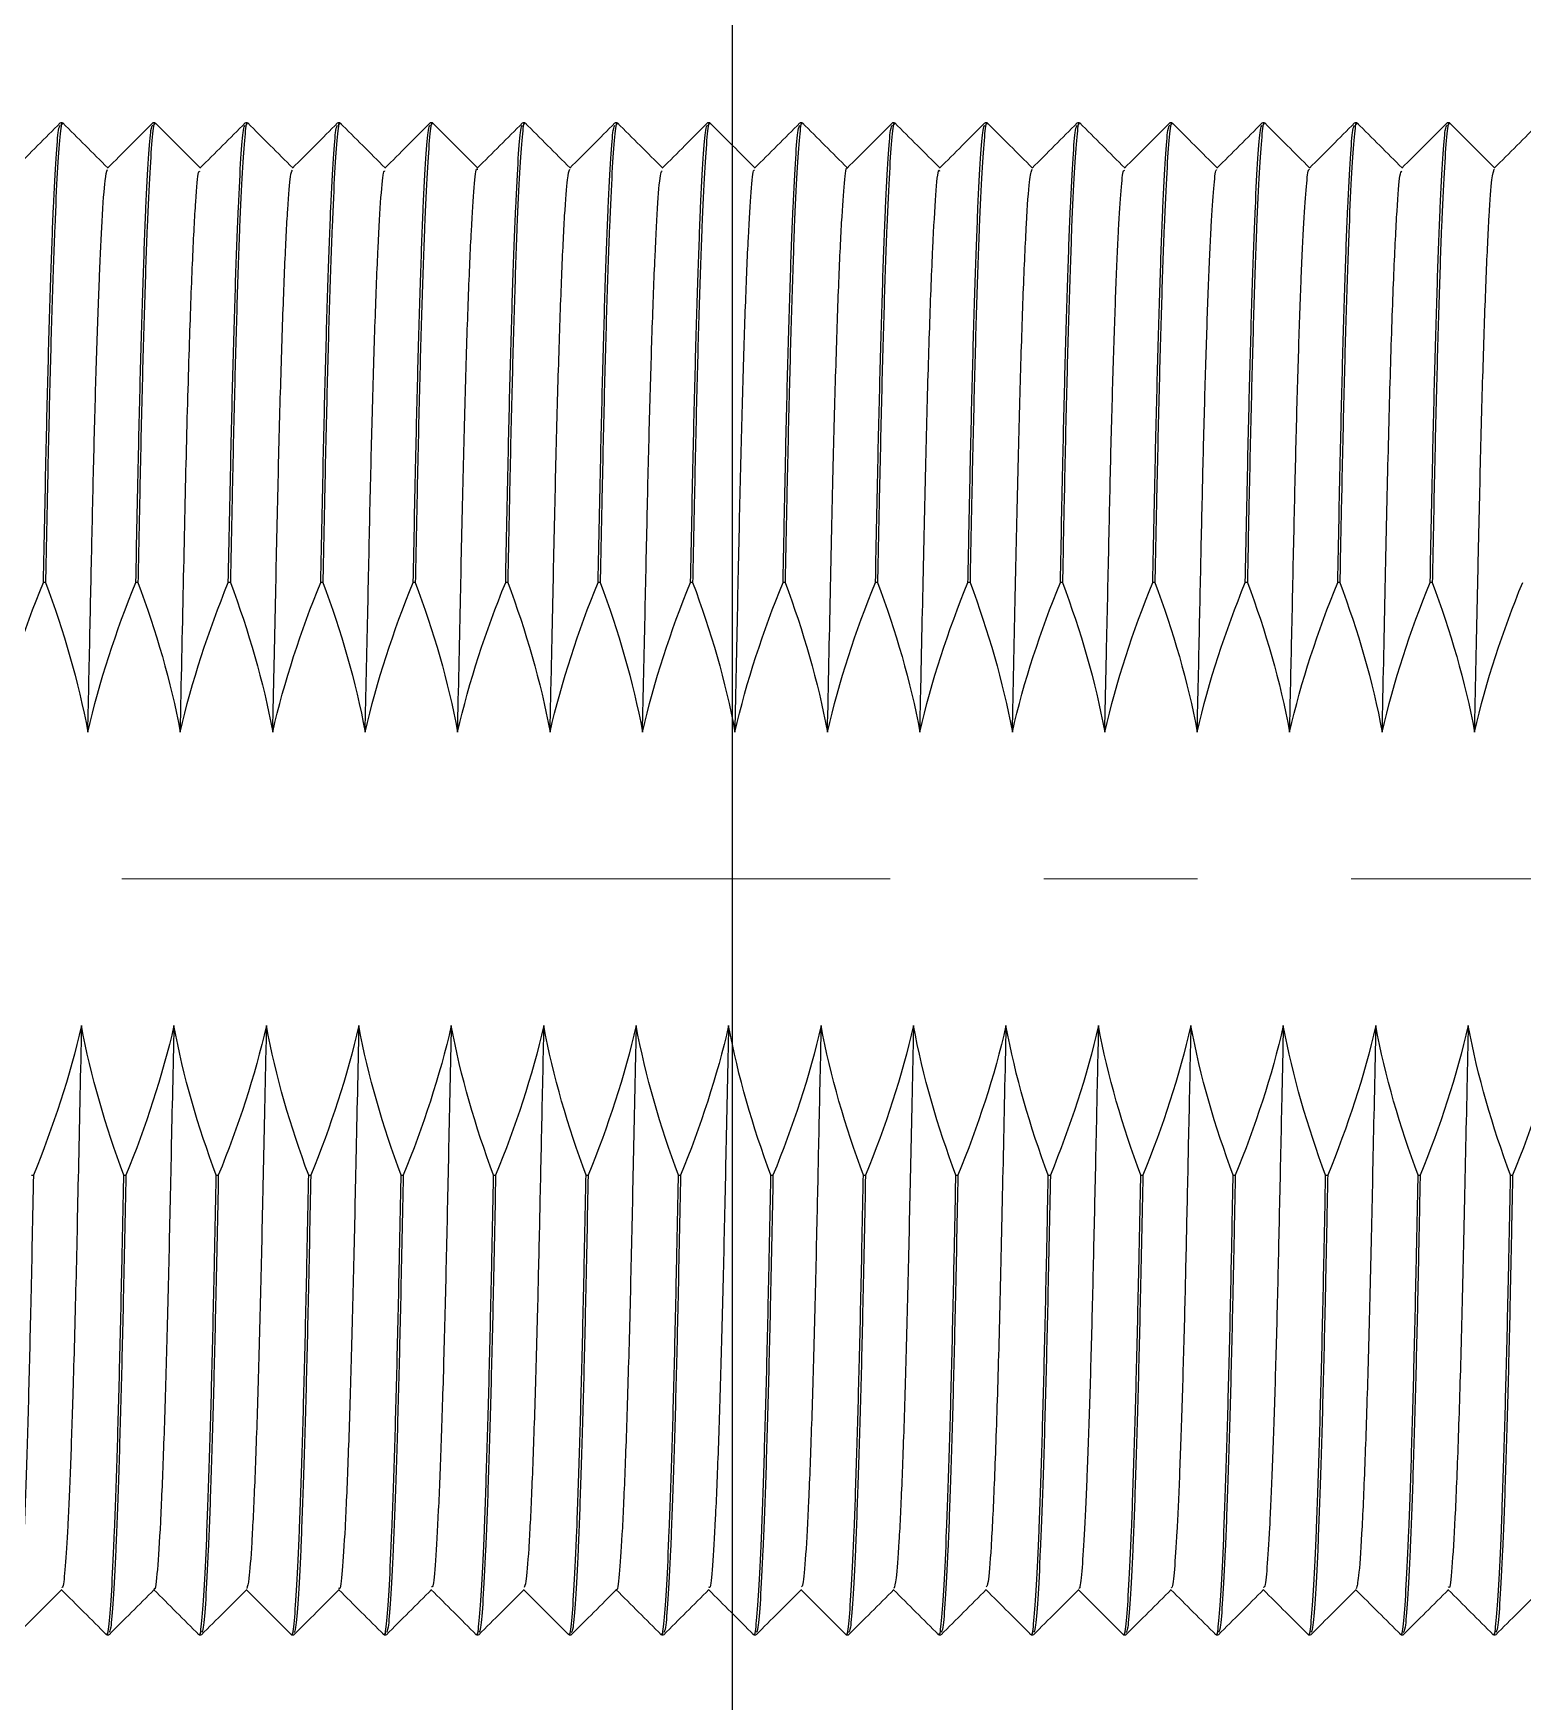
# Model space of a CAD drawing. Extents: x 500 to 100500, y -14500 to 21140.
# Drawn here: x 12387.15 to 12411.77, y -6318.64 to -6291.06 of the extents above; entities that cross this region are included whole.
import ezdxf

# ---------------------------------------------------------------- set-up
doc = ezdxf.new("R2010")
doc.units = 0
doc.linetypes.add('CENTERX2', pattern=[20.32, 12.7, -2.54, 2.54, -2.54])
doc.layers.get('0').update_dxf_attribs({"linetype": 'CONTINUOUS'})
doc.layers.add('D', color=7, linetype='CONTINUOUS')
doc.layers.add('M06SMMF-001B', color=7, linetype='CONTINUOUS')

# ---------------------------------------------------------------- blocks, each defined once
blk = doc.blocks.new('Kr2-adsfa2-l065-A$C040E6A72')
for p, q in [((59.059, 25.003), (59.025, 25.003)), ((60.587, 25.003), (60.553, 25.003)), ((62.116, 25.003), (62.082, 25.003)), ((63.644, 25.003), (63.61, 25.003)), ((65.172, 25.003), (65.138, 25.003)), ((66.7, 25.003), (66.666, 25.003)), ((68.229, 25.003), (68.195, 25.003)), ((69.757, 25.003), (69.723, 25.003)), ((71.285, 25.003), (71.251, 25.003)), ((72.814, 25.003), (72.78, 25.003)), ((74.342, 25.003), (74.308, 25.003)), ((75.87, 25.003), (75.836, 25.003)), ((77.399, 25.003), (77.365, 25.003)), ((78.927, 25.003), (78.893, 25.003)), ((80.455, 25.003), (80.421, 25.003)), ((81.984, 25.003), (81.949, 25.003)), ((58.777, 17.402), (58.743, 17.402)), ((60.305, 17.402), (60.271, 17.402)), ((61.833, 17.402), (61.799, 17.402)), ((63.361, 17.402), (63.328, 17.402)), ((64.89, 17.402), (64.856, 17.402)), ((66.418, 17.402), (66.384, 17.402)), ((67.946, 17.402), (67.913, 17.402)), ((69.475, 17.402), (69.441, 17.402)), ((71.003, 17.402), (70.969, 17.402)), ((72.531, 17.402), (72.498, 17.402)), ((74.06, 17.402), (74.026, 17.402)), ((75.588, 17.402), (75.554, 17.402)), ((77.116, 17.402), (77.082, 17.402)), ((78.645, 17.402), (78.611, 17.402)), ((80.173, 17.402), (80.139, 17.402)), ((81.701, 17.402), (81.667, 17.402)), ((58.543, 7.604), (58.577, 7.604)), ((60.071, 7.604), (60.105, 7.604)), ((61.6, 7.604), (61.634, 7.604)), ((63.128, 7.604), (63.162, 7.604)), ((64.656, 7.604), (64.69, 7.604)), ((66.185, 7.604), (66.218, 7.604)), ((67.713, 7.604), (67.747, 7.604)), ((69.241, 7.604), (69.275, 7.604)), ((70.77, 7.604), (70.803, 7.604)), ((72.298, 7.604), (72.332, 7.604)), ((73.826, 7.604), (73.86, 7.604)), ((75.354, 7.604), (75.388, 7.604)), ((76.883, 7.604), (76.917, 7.604)), ((78.411, 7.604), (78.445, 7.604)), ((79.939, 7.604), (79.973, 7.604)), ((81.468, 7.604), (81.501, 7.604)), ((82.996, 7.604), (83.03, 7.604)), ((59.789, 0.003), (59.823, 0.003)), ((61.317, 0.003), (61.351, 0.003)), ((62.846, 0.003), (62.88, 0.003)), ((64.374, 0.003), (64.408, 0.003)), ((65.902, 0.003), (65.936, 0.003)), ((67.431, 0.003), (67.465, 0.003)), ((68.959, 0.003), (68.993, 0.003)), ((70.487, 0.003), (70.521, 0.003)), ((72.015, 0.003), (72.05, 0.003)), ((73.544, 0.003), (73.578, 0.003)), ((75.072, 0.003), (75.106, 0.003)), ((76.6, 0.003), (76.634, 0.003)), ((78.129, 0.003), (78.163, 0.003)), ((79.657, 0.003), (79.691, 0.003)), ((81.185, 0.003), (81.219, 0.003)), ((82.714, 0.003), (82.748, 0.003))]:
    blk.add_line(p, q)
at = {"color": 1, "linetype": 'CENTERX2', "lineweight": 0}
blk.add_line((154.021, 12.503), (0, 12.503), dxfattribs=at)
for points, knots in [([(59.021, 25.001), (58.897, 24.876), (58.647, 24.627), (58.398, 24.378), (58.274, 24.253)], [0, 0, 0, 0, 0.500001, 1, 1, 1, 1]), ([(58.743, 17.402), (58.757, 18.092), (58.783, 19.406), (58.824, 21.107), (58.866, 22.517), (58.909, 23.654), (58.952, 24.454), (58.99, 24.92), (59.012, 24.951), (59.021, 24.965)], [0, 0, 0, 0, 0.1601388, 0.3046605, 0.4533732, 0.5978985, 0.7466146, 0.8911471, 1, 1, 1, 1]), ([(59.059, 24.977), (59.057, 24.985), (59.042, 25.041), (59.014, 24.8), (58.972, 24.243), (58.929, 23.313), (58.886, 22.095), (58.844, 20.588), (58.809, 19.007), (58.786, 17.882), (58.777, 17.402)], [0, 0, 0, 0, 0.02438, 0.166747, 0.313242, 0.455609, 0.602104, 0.74448, 0.890986, 1, 1, 1, 1]), ([(59.806, 24.258), (59.683, 24.381), (59.435, 24.629), (59.187, 24.876), (59.063, 25.001)], [0, 0, 0, 0, 0.497255, 1, 1, 1, 1]), ([(60.55, 25.001), (60.425, 24.876), (60.176, 24.627), (59.927, 24.378), (59.802, 24.253)], [0, 0, 0, 0, 0.500001, 1, 1, 1, 1]), ([(60.271, 17.402), (60.285, 18.092), (60.311, 19.406), (60.352, 21.107), (60.394, 22.517), (60.438, 23.654), (60.48, 24.454), (60.518, 24.92), (60.54, 24.951), (60.549, 24.965)], [0, 0, 0, 0, 0.1601388, 0.3046605, 0.4533732, 0.5978985, 0.7466146, 0.8911471, 1, 1, 1, 1]), ([(60.587, 24.977), (60.585, 24.985), (60.57, 25.041), (60.542, 24.8), (60.5, 24.243), (60.457, 23.313), (60.414, 22.095), (60.372, 20.588), (60.337, 19.007), (60.315, 17.882), (60.305, 17.402)], [0, 0, 0, 0, 0.02438, 0.166747, 0.313242, 0.455609, 0.602104, 0.74448, 0.890986, 1, 1, 1, 1]), ([(61.334, 24.258), (61.211, 24.381), (60.963, 24.629), (60.716, 24.876), (60.591, 25.001)], [0, 0, 0, 0, 0.497255, 1, 1, 1, 1]), ([(62.078, 25.001), (61.953, 24.876), (61.704, 24.627), (61.455, 24.378), (61.33, 24.253)], [0, 0, 0, 0, 0.500001, 1, 1, 1, 1]), ([(61.799, 17.402), (61.813, 18.092), (61.839, 19.406), (61.88, 21.107), (61.923, 22.517), (61.966, 23.654), (62.008, 24.454), (62.046, 24.92), (62.068, 24.951), (62.078, 24.965)], [0, 0, 0, 0, 0.160139, 0.30466, 0.453373, 0.597899, 0.746615, 0.891147, 1, 1, 1, 1]), ([(62.116, 24.977), (62.113, 24.985), (62.099, 25.041), (62.07, 24.8), (62.029, 24.243), (61.985, 23.313), (61.943, 22.095), (61.901, 20.588), (61.865, 19.007), (61.843, 17.882), (61.833, 17.402)], [0, 0, 0, 0, 0.0243804, 0.1667468, 0.3132418, 0.4556089, 0.602104, 0.7444802, 0.8909859, 1, 1, 1, 1]), ([(62.863, 24.258), (62.739, 24.381), (62.492, 24.629), (62.244, 24.876), (62.119, 25.001)], [0, 0, 0, 0, 0.497255, 1, 1, 1, 1]), ([(63.606, 25.001), (63.482, 24.876), (63.232, 24.627), (62.983, 24.378), (62.859, 24.253)], [0, 0, 0, 0, 0.500001, 1, 1, 1, 1]), ([(63.328, 17.402), (63.342, 18.092), (63.368, 19.406), (63.409, 21.107), (63.451, 22.517), (63.494, 23.654), (63.537, 24.454), (63.575, 24.92), (63.596, 24.951), (63.606, 24.965)], [0, 0, 0, 0, 0.1601388, 0.3046605, 0.4533732, 0.5978985, 0.7466146, 0.8911471, 1, 1, 1, 1]), ([(63.644, 24.977), (63.642, 24.985), (63.627, 25.041), (63.599, 24.8), (63.557, 24.243), (63.514, 23.313), (63.471, 22.095), (63.429, 20.588), (63.394, 19.007), (63.371, 17.882), (63.361, 17.402)], [0, 0, 0, 0, 0.02438, 0.166747, 0.313242, 0.455609, 0.602104, 0.74448, 0.890986, 1, 1, 1, 1]), ([(64.391, 24.258), (64.268, 24.381), (64.02, 24.629), (63.772, 24.876), (63.648, 25.001)], [0, 0, 0, 0, 0.497255, 1, 1, 1, 1]), ([(65.134, 25.001), (65.01, 24.876), (64.761, 24.627), (64.512, 24.378), (64.387, 24.253)], [0, 0, 0, 0, 0.500001, 1, 1, 1, 1]), ([(64.856, 17.402), (64.87, 18.092), (64.896, 19.406), (64.937, 21.107), (64.979, 22.517), (65.022, 23.654), (65.065, 24.454), (65.103, 24.92), (65.125, 24.951), (65.134, 24.965)], [0, 0, 0, 0, 0.160139, 0.30466, 0.453373, 0.597899, 0.746615, 0.891147, 1, 1, 1, 1]), ([(65.172, 24.977), (65.17, 24.985), (65.155, 25.041), (65.127, 24.8), (65.085, 24.243), (65.042, 23.313), (64.999, 22.095), (64.957, 20.588), (64.922, 19.007), (64.899, 17.882), (64.89, 17.402)], [0, 0, 0, 0, 0.02438, 0.166747, 0.313242, 0.455609, 0.602104, 0.74448, 0.890986, 1, 1, 1, 1]), ([(65.919, 24.258), (65.796, 24.381), (65.548, 24.629), (65.3, 24.876), (65.176, 25.001)], [0, 0, 0, 0, 0.4972554, 1, 1, 1, 1]), ([(66.663, 25.001), (66.538, 24.876), (66.289, 24.627), (66.04, 24.378), (65.915, 24.253)], [0, 0, 0, 0, 0.500001, 1, 1, 1, 1]), ([(66.384, 17.402), (66.398, 18.092), (66.424, 19.406), (66.465, 21.107), (66.507, 22.517), (66.551, 23.654), (66.593, 24.454), (66.631, 24.92), (66.653, 24.951), (66.662, 24.965)], [0, 0, 0, 0, 0.160139, 0.30466, 0.453373, 0.597899, 0.746615, 0.891147, 1, 1, 1, 1]), ([(66.7, 24.977), (66.698, 24.985), (66.684, 25.041), (66.655, 24.8), (66.614, 24.243), (66.57, 23.313), (66.528, 22.095), (66.486, 20.588), (66.45, 19.007), (66.428, 17.882), (66.418, 17.402)], [0, 0, 0, 0, 0.02438, 0.166747, 0.313242, 0.455609, 0.602104, 0.74448, 0.890986, 1, 1, 1, 1]), ([(67.448, 24.258), (67.324, 24.381), (67.077, 24.629), (66.829, 24.876), (66.704, 25.001)], [0, 0, 0, 0, 0.497255, 1, 1, 1, 1]), ([(68.191, 25.001), (68.066, 24.876), (67.817, 24.627), (67.568, 24.378), (67.444, 24.253)], [0, 0, 0, 0, 0.500001, 1, 1, 1, 1]), ([(67.913, 17.402), (67.926, 18.092), (67.953, 19.406), (67.994, 21.107), (68.036, 22.517), (68.079, 23.654), (68.122, 24.454), (68.16, 24.92), (68.181, 24.951), (68.191, 24.965)], [0, 0, 0, 0, 0.160139, 0.30466, 0.453373, 0.597899, 0.746615, 0.891147, 1, 1, 1, 1]), ([(68.229, 24.977), (68.227, 24.985), (68.212, 25.041), (68.184, 24.8), (68.142, 24.243), (68.099, 23.313), (68.056, 22.095), (68.014, 20.588), (67.979, 19.007), (67.956, 17.882), (67.946, 17.402)], [0, 0, 0, 0, 0.02438, 0.166747, 0.313242, 0.455609, 0.602104, 0.74448, 0.890986, 1, 1, 1, 1]), ([(68.976, 24.258), (68.853, 24.381), (68.605, 24.629), (68.357, 24.876), (68.232, 25.001)], [0, 0, 0, 0, 0.497255, 1, 1, 1, 1]), ([(69.719, 25.001), (69.595, 24.876), (69.346, 24.627), (69.096, 24.378), (68.972, 24.253)], [0, 0, 0, 0, 0.500001, 1, 1, 1, 1]), ([(69.441, 17.402), (69.455, 18.092), (69.481, 19.406), (69.522, 21.107), (69.564, 22.517), (69.607, 23.654), (69.65, 24.454), (69.688, 24.92), (69.71, 24.951), (69.719, 24.965)], [0, 0, 0, 0, 0.160139, 0.30466, 0.453373, 0.597899, 0.746615, 0.891147, 1, 1, 1, 1]), ([(69.757, 24.977), (69.755, 24.985), (69.74, 25.041), (69.712, 24.8), (69.67, 24.243), (69.627, 23.313), (69.584, 22.095), (69.542, 20.588), (69.507, 19.007), (69.484, 17.882), (69.475, 17.402)], [0, 0, 0, 0, 0.02438, 0.166747, 0.313242, 0.455609, 0.602104, 0.74448, 0.890986, 1, 1, 1, 1]), ([(70.504, 24.258), (70.381, 24.381), (70.133, 24.629), (69.885, 24.876), (69.761, 25.001)], [0, 0, 0, 0, 0.497255, 1, 1, 1, 1]), ([(71.248, 25.001), (71.123, 24.876), (70.874, 24.627), (70.625, 24.378), (70.5, 24.253)], [0, 0, 0, 0, 0.500001, 1, 1, 1, 1]), ([(70.969, 17.402), (70.976, 17.75), (70.991, 18.448), (71.016, 19.698), (71.05, 21.109), (71.092, 22.516), (71.136, 23.654), (71.178, 24.454), (71.216, 24.92), (71.238, 24.951), (71.247, 24.965)], [0, 0, 0, 0, 0.0798, 0.160282, 0.304779, 0.453466, 0.597967, 0.746658, 0.891166, 1, 1, 1, 1]), ([(71.285, 24.977), (71.283, 24.985), (71.268, 25.041), (71.24, 24.8), (71.198, 24.243), (71.155, 23.313), (71.113, 22.095), (71.071, 20.588), (71.035, 19.007), (71.013, 17.882), (71.003, 17.402)], [0, 0, 0, 0, 0.02438, 0.166747, 0.313242, 0.455609, 0.602104, 0.74448, 0.890986, 1, 1, 1, 1]), ([(72.033, 24.258), (71.909, 24.381), (71.661, 24.629), (71.414, 24.876), (71.289, 25.001)], [0, 0, 0, 0, 0.497255, 1, 1, 1, 1]), ([(72.776, 25.001), (72.651, 24.876), (72.402, 24.627), (72.153, 24.378), (72.028, 24.253)], [0, 0, 0, 0, 0.500001, 1, 1, 1, 1]), ([(72.498, 17.402), (72.511, 18.092), (72.538, 19.406), (72.579, 21.107), (72.621, 22.517), (72.664, 23.654), (72.706, 24.454), (72.744, 24.92), (72.766, 24.951), (72.776, 24.965)], [0, 0, 0, 0, 0.160139, 0.30466, 0.453373, 0.597899, 0.746615, 0.891147, 1, 1, 1, 1]), ([(72.814, 24.977), (72.812, 24.985), (72.797, 25.041), (72.769, 24.8), (72.727, 24.243), (72.684, 23.313), (72.641, 22.095), (72.599, 20.588), (72.564, 19.007), (72.541, 17.882), (72.531, 17.402)], [0, 0, 0, 0, 0.0243804, 0.1667468, 0.3132418, 0.4556089, 0.602104, 0.7444802, 0.8909859, 1, 1, 1, 1]), ([(73.561, 24.258), (73.438, 24.381), (73.19, 24.629), (72.942, 24.876), (72.817, 25.001)], [0, 0, 0, 0, 0.497255, 1, 1, 1, 1]), ([(74.304, 25.001), (74.18, 24.876), (73.93, 24.627), (73.681, 24.378), (73.557, 24.253)], [0, 0, 0, 0, 0.500001, 1, 1, 1, 1]), ([(74.026, 17.402), (74.033, 17.75), (74.047, 18.448), (74.073, 19.698), (74.107, 21.109), (74.149, 22.516), (74.192, 23.654), (74.235, 24.454), (74.273, 24.92), (74.295, 24.951), (74.304, 24.965)], [0, 0, 0, 0, 0.0798001, 0.1602816, 0.3047788, 0.4534662, 0.5979669, 0.7466577, 0.8911657, 1, 1, 1, 1]), ([(74.342, 24.977), (74.34, 24.985), (74.325, 25.041), (74.297, 24.8), (74.255, 24.243), (74.212, 23.313), (74.169, 22.095), (74.127, 20.588), (74.092, 19.007), (74.069, 17.882), (74.06, 17.402)], [0, 0, 0, 0, 0.02438, 0.166747, 0.313242, 0.455609, 0.602104, 0.74448, 0.890986, 1, 1, 1, 1]), ([(75.089, 24.258), (74.966, 24.381), (74.718, 24.629), (74.47, 24.876), (74.346, 25.001)], [0, 0, 0, 0, 0.497255, 1, 1, 1, 1]), ([(75.833, 25.001), (75.708, 24.876), (75.459, 24.627), (75.21, 24.378), (75.085, 24.253)], [0, 0, 0, 0, 0.5000012, 1, 1, 1, 1]), ([(75.554, 17.402), (75.568, 18.092), (75.594, 19.406), (75.635, 21.107), (75.677, 22.517), (75.721, 23.654), (75.763, 24.454), (75.801, 24.92), (75.823, 24.951), (75.832, 24.965)], [0, 0, 0, 0, 0.160139, 0.30466, 0.453373, 0.597899, 0.746615, 0.891147, 1, 1, 1, 1]), ([(75.87, 24.977), (75.868, 24.985), (75.853, 25.041), (75.825, 24.8), (75.783, 24.243), (75.74, 23.313), (75.697, 22.095), (75.655, 20.588), (75.62, 19.007), (75.598, 17.882), (75.588, 17.402)], [0, 0, 0, 0, 0.0243804, 0.1667468, 0.3132418, 0.4556089, 0.602104, 0.7444802, 0.8909859, 1, 1, 1, 1]), ([(76.617, 24.258), (76.494, 24.381), (76.246, 24.629), (75.999, 24.876), (75.874, 25.001)], [0, 0, 0, 0, 0.497255, 1, 1, 1, 1]), ([(77.361, 25.001), (77.236, 24.876), (76.987, 24.627), (76.738, 24.378), (76.613, 24.253)], [0, 0, 0, 0, 0.500001, 1, 1, 1, 1]), ([(77.082, 17.402), (77.096, 18.092), (77.122, 19.406), (77.164, 21.107), (77.206, 22.517), (77.249, 23.654), (77.291, 24.454), (77.329, 24.92), (77.351, 24.951), (77.361, 24.965)], [0, 0, 0, 0, 0.1601388, 0.3046605, 0.4533732, 0.5978985, 0.7466146, 0.8911471, 1, 1, 1, 1]), ([(77.399, 24.977), (77.396, 24.985), (77.382, 25.041), (77.353, 24.8), (77.312, 24.243), (77.268, 23.313), (77.226, 22.095), (77.184, 20.588), (77.148, 19.007), (77.126, 17.882), (77.116, 17.402)], [0, 0, 0, 0, 0.02438, 0.166747, 0.313242, 0.455609, 0.602104, 0.74448, 0.890986, 1, 1, 1, 1]), ([(78.146, 24.258), (78.022, 24.381), (77.775, 24.629), (77.527, 24.876), (77.402, 25.001)], [0, 0, 0, 0, 0.497255, 1, 1, 1, 1]), ([(78.889, 25.001), (78.765, 24.876), (78.515, 24.627), (78.266, 24.378), (78.142, 24.253)], [0, 0, 0, 0, 0.500001, 1, 1, 1, 1]), ([(78.611, 17.402), (78.625, 18.092), (78.651, 19.406), (78.692, 21.107), (78.734, 22.517), (78.777, 23.654), (78.82, 24.454), (78.858, 24.92), (78.879, 24.951), (78.889, 24.965)], [0, 0, 0, 0, 0.160139, 0.30466, 0.453373, 0.597899, 0.746615, 0.891147, 1, 1, 1, 1]), ([(78.927, 24.977), (78.925, 24.985), (78.91, 25.041), (78.882, 24.8), (78.84, 24.243), (78.797, 23.313), (78.754, 22.095), (78.712, 20.588), (78.677, 19.007), (78.654, 17.882), (78.645, 17.402)], [0, 0, 0, 0, 0.02438, 0.166747, 0.313242, 0.455609, 0.602104, 0.74448, 0.890986, 1, 1, 1, 1]), ([(79.674, 24.258), (79.551, 24.381), (79.303, 24.629), (79.055, 24.876), (78.931, 25.001)], [0, 0, 0, 0, 0.497255, 1, 1, 1, 1]), ([(80.417, 25.001), (80.293, 24.876), (80.044, 24.627), (79.795, 24.378), (79.67, 24.253)], [0, 0, 0, 0, 0.500001, 1, 1, 1, 1]), ([(80.139, 17.402), (80.153, 18.092), (80.179, 19.406), (80.22, 21.107), (80.262, 22.517), (80.305, 23.654), (80.348, 24.454), (80.386, 24.92), (80.408, 24.951), (80.417, 24.965)], [0, 0, 0, 0, 0.160139, 0.30466, 0.453373, 0.597899, 0.746615, 0.891147, 1, 1, 1, 1]), ([(80.455, 24.977), (80.453, 24.985), (80.438, 25.041), (80.41, 24.8), (80.368, 24.243), (80.325, 23.313), (80.282, 22.095), (80.24, 20.588), (80.205, 19.007), (80.182, 17.882), (80.173, 17.402)], [0, 0, 0, 0, 0.02438, 0.166747, 0.313242, 0.455609, 0.602104, 0.74448, 0.890986, 1, 1, 1, 1]), ([(81.202, 24.258), (81.079, 24.381), (80.831, 24.629), (80.583, 24.876), (80.459, 25.001)], [0, 0, 0, 0, 0.497255, 1, 1, 1, 1]), ([(81.946, 25.001), (81.821, 24.876), (81.572, 24.627), (81.323, 24.378), (81.198, 24.253)], [0, 0, 0, 0, 0.500001, 1, 1, 1, 1]), ([(81.667, 17.402), (81.681, 18.092), (81.707, 19.406), (81.748, 21.107), (81.79, 22.517), (81.834, 23.654), (81.876, 24.454), (81.914, 24.92), (81.936, 24.951), (81.945, 24.965)], [0, 0, 0, 0, 0.160139, 0.30466, 0.453373, 0.597899, 0.746615, 0.891147, 1, 1, 1, 1]), ([(81.984, 24.977), (81.981, 24.985), (81.967, 25.041), (81.938, 24.8), (81.897, 24.243), (81.853, 23.313), (81.811, 22.095), (81.769, 20.588), (81.733, 19.007), (81.711, 17.882), (81.701, 17.402)], [0, 0, 0, 0, 0.02438, 0.166747, 0.313242, 0.455609, 0.602104, 0.74448, 0.890986, 1, 1, 1, 1]), ([(82.731, 24.258), (82.607, 24.381), (82.36, 24.629), (82.112, 24.876), (81.987, 25.001)], [0, 0, 0, 0, 0.497255, 1, 1, 1, 1]), ([(83.474, 25.001), (83.349, 24.876), (83.1, 24.627), (82.851, 24.378), (82.727, 24.253)], [0, 0, 0, 0, 0.500001, 1, 1, 1, 1]), ([(71.703, 14.927), (71.72, 15.701), (71.753, 17.226), (71.796, 19.238), (71.842, 20.959), (71.889, 22.355), (71.938, 23.419), (71.985, 24.037), (72.014, 24.3), (72.028, 24.249), (72.028, 24.248)], [0, 0, 0, 0, 0.152106, 0.299473, 0.437096, 0.578, 0.719736, 0.859767, 0.995731, 1, 1, 1, 1]), ([(59.477, 14.927), (59.489, 15.52), (59.515, 16.69), (59.55, 18.353), (59.586, 19.912), (59.627, 21.324), (59.67, 22.516), (59.715, 23.475), (59.761, 24.116), (59.789, 24.194), (59.802, 24.231)], [0, 0, 0, 0, 0.11616, 0.229086, 0.348819, 0.47225, 0.597811, 0.723748, 0.872789, 1, 1, 1, 1]), ([(61.005, 14.927), (61.023, 15.751), (61.058, 17.374), (61.105, 19.567), (61.157, 21.398), (61.21, 22.818), (61.261, 23.75), (61.301, 24.216), (61.323, 24.203), (61.33, 24.199)], [0, 0, 0, 0, 0.161927, 0.319098, 0.481416, 0.632311, 0.783041, 0.930585, 1, 1, 1, 1]), ([(62.533, 14.927), (62.54, 15.264), (62.563, 16.299), (62.598, 17.945), (62.639, 19.769), (62.685, 21.367), (62.733, 22.683), (62.781, 23.621), (62.824, 24.159), (62.848, 24.201), (62.858, 24.219)], [0, 0, 0, 0, 0.065771, 0.202236, 0.336437, 0.475126, 0.616455, 0.757923, 0.897018, 1, 1, 1, 1]), ([(64.061, 14.927), (64.076, 15.578), (64.104, 16.859), (64.141, 18.634), (64.181, 20.293), (64.227, 21.778), (64.275, 22.997), (64.323, 23.814), (64.36, 24.221), (64.38, 24.21), (64.387, 24.206)], [0, 0, 0, 0, 0.127599, 0.25124, 0.376023, 0.515731, 0.657376, 0.798426, 0.936412, 1, 1, 1, 1]), ([(65.59, 14.927), (65.605, 15.64), (65.636, 17.042), (65.676, 18.969), (65.721, 20.692), (65.768, 22.152), (65.817, 23.279), (65.864, 23.971), (65.896, 24.275), (65.913, 24.231), (65.915, 24.225)], [0, 0, 0, 0, 0.139854, 0.275226, 0.413303, 0.555122, 0.698204, 0.838641, 0.97535, 1, 1, 1, 1]), ([(67.118, 14.927), (67.128, 15.402), (67.149, 16.343), (67.182, 17.89), (67.218, 19.534), (67.263, 21.165), (67.311, 22.524), (67.359, 23.518), (67.404, 24.126), (67.431, 24.201), (67.443, 24.236)], [0, 0, 0, 0, 0.092981, 0.184054, 0.317964, 0.456097, 0.597193, 0.738775, 0.878316, 1, 1, 1, 1]), ([(68.646, 14.927), (68.66, 15.568), (68.688, 16.831), (68.725, 18.582), (68.763, 20.175), (68.807, 21.626), (68.853, 22.853), (68.901, 23.728), (68.941, 24.193), (68.963, 24.204), (68.972, 24.208)], [0, 0, 0, 0, 0.125696, 0.247541, 0.370274, 0.49659, 0.638105, 0.779372, 0.917899, 1, 1, 1, 1]), ([(70.175, 14.927), (70.19, 15.623), (70.22, 16.993), (70.259, 18.879), (70.302, 20.573), (70.349, 22.023), (70.396, 23.164), (70.443, 23.904), (70.478, 24.251), (70.496, 24.219), (70.5, 24.212)], [0, 0, 0, 0, 0.13655, 0.268733, 0.403213, 0.541418, 0.681063, 0.819719, 0.957052, 1, 1, 1, 1]), ([(73.231, 14.927), (73.239, 15.275), (73.263, 16.367), (73.3, 18.108), (73.344, 20.032), (73.393, 21.686), (73.445, 23.003), (73.495, 23.855), (73.533, 24.251), (73.552, 24.215), (73.557, 24.206)], [0, 0, 0, 0, 0.068079, 0.213387, 0.357019, 0.505665, 0.656713, 0.807099, 0.953841, 1, 1, 1, 1]), ([(74.76, 14.927), (74.775, 15.652), (74.806, 17.078), (74.848, 19.035), (74.893, 20.778), (74.942, 22.268), (74.993, 23.392), (75.042, 24.102), (75.071, 24.195), (75.085, 24.239)], [0, 0, 0, 0, 0.14225, 0.279946, 0.42064, 0.565079, 0.716203, 0.865459, 1, 1, 1, 1]), ([(76.288, 14.927), (76.297, 15.368), (76.32, 16.428), (76.355, 18.011), (76.39, 19.63), (76.431, 21.078), (76.473, 22.313), (76.516, 23.281), (76.558, 23.918), (76.59, 24.231), (76.608, 24.22), (76.613, 24.217)], [0, 0, 0, 0, 0.086271, 0.207191, 0.326347, 0.449203, 0.574497, 0.700501, 0.825422, 0.947563, 1, 1, 1, 1]), ([(77.816, 14.927), (77.829, 15.509), (77.854, 16.658), (77.888, 18.261), (77.923, 19.778), (77.962, 21.178), (78.004, 22.394), (78.048, 23.34), (78.089, 23.952), (78.121, 24.242), (78.137, 24.224), (78.142, 24.219)], [0, 0, 0, 0, 0.114059, 0.225022, 0.335337, 0.458431, 0.583841, 0.709828, 0.834602, 0.956476, 1, 1, 1, 1]), ([(79.344, 14.927), (79.356, 15.46), (79.381, 16.608), (79.416, 18.26), (79.453, 19.856), (79.493, 21.276), (79.536, 22.474), (79.579, 23.398), (79.621, 23.984), (79.651, 24.253), (79.666, 24.228), (79.67, 24.223)], [0, 0, 0, 0, 0.104418, 0.224733, 0.344333, 0.46766, 0.593179, 0.719141, 0.843761, 0.965363, 1, 1, 1, 1]), ([(80.873, 14.927), (80.89, 15.697), (80.923, 17.212), (80.966, 19.278), (81.015, 21.092), (81.067, 22.569), (81.119, 23.603), (81.163, 24.169), (81.188, 24.196), (81.198, 24.206)], [0, 0, 0, 0, 0.151215, 0.2977, 0.448216, 0.602419, 0.753399, 0.901771, 1, 1, 1, 1]), ([(82.401, 14.927), (82.411, 15.4), (82.432, 16.335), (82.465, 17.876), (82.501, 19.519), (82.546, 21.152), (82.594, 22.514), (82.642, 23.511), (82.687, 24.124), (82.714, 24.201), (82.726, 24.237)], [0, 0, 0, 0, 0.092413, 0.182946, 0.316845, 0.454944, 0.596024, 0.737612, 0.877179, 1, 1, 1, 1]), ([(59.371, 10.078), (59.355, 9.315), (59.322, 7.811), (59.279, 5.76), (59.233, 4.065), (59.188, 2.734), (59.145, 1.755), (59.103, 1.105), (59.07, 0.78), (59.052, 0.787), (59.046, 0.789)], [0, 0, 0, 0, 0.149987, 0.295261, 0.444432, 0.569702, 0.695746, 0.820775, 0.94308, 1, 1, 1, 1]), ([(60.9, 10.078), (60.884, 9.377), (60.854, 7.997), (60.814, 6.098), (60.771, 4.394), (60.724, 2.942), (60.675, 1.774), (60.626, 1.04), (60.593, 0.715), (60.576, 0.77), (60.574, 0.776)], [0, 0, 0, 0, 0.137622, 0.270838, 0.406482, 0.545858, 0.686621, 0.836513, 0.982212, 1, 1, 1, 1]), ([(62.428, 10.078), (62.418, 9.6), (62.397, 8.654), (62.364, 7.103), (62.328, 5.457), (62.283, 3.828), (62.235, 2.472), (62.186, 1.481), (62.142, 0.878), (62.115, 0.804), (62.103, 0.771)], [0, 0, 0, 0, 0.093549, 0.185162, 0.319083, 0.457251, 0.598361, 0.739937, 0.879452, 1, 1, 1, 1]), ([(63.956, 10.078), (63.94, 9.334), (63.909, 7.908), (63.868, 5.971), (63.824, 4.272), (63.777, 2.832), (63.729, 1.716), (63.681, 1.031), (63.65, 0.729), (63.633, 0.773), (63.631, 0.78)], [0, 0, 0, 0, 0.146062, 0.280091, 0.417043, 0.557608, 0.699369, 0.839785, 0.976455, 1, 1, 1, 1]), ([(65.485, 10.078), (65.47, 9.404), (65.441, 8.078), (65.402, 6.245), (65.362, 4.59), (65.317, 3.158), (65.27, 1.987), (65.223, 1.186), (65.186, 0.782), (65.166, 0.795), (65.159, 0.799)], [0, 0, 0, 0, 0.13221, 0.260233, 0.390003, 0.523455, 0.658546, 0.79958, 0.937532, 1, 1, 1, 1]), ([(67.013, 10.078), (67, 9.492), (66.975, 8.336), (66.941, 6.724), (66.904, 5.133), (66.861, 3.626), (66.813, 2.313), (66.765, 1.378), (66.722, 0.845), (66.698, 0.804), (66.688, 0.787)], [0, 0, 0, 0, 0.114821, 0.226496, 0.337612, 0.476323, 0.617653, 0.759102, 0.898157, 1, 1, 1, 1]), ([(68.541, 10.078), (68.538, 9.941), (68.52, 9.096), (68.488, 7.606), (68.448, 5.727), (68.403, 4.06), (68.355, 2.661), (68.307, 1.594), (68.26, 0.972), (68.231, 0.707), (68.216, 0.757), (68.216, 0.759)], [0, 0, 0, 0, 0.026771, 0.164562, 0.298448, 0.436017, 0.576886, 0.718608, 0.858645, 0.994634, 1, 1, 1, 1]), ([(70.07, 10.078), (70.055, 9.389), (70.025, 8.032), (69.986, 6.162), (69.943, 4.479), (69.897, 3.022), (69.849, 1.862), (69.802, 1.108), (69.767, 0.756), (69.749, 0.787), (69.744, 0.794)], [0, 0, 0, 0, 0.13526, 0.266203, 0.399281, 0.536073, 0.677802, 0.81857, 0.95594, 1, 1, 1, 1]), ([(71.598, 10.078), (71.585, 9.505), (71.561, 8.375), (71.524, 6.67), (71.486, 4.991), (71.44, 3.43), (71.391, 2.162), (71.343, 1.283), (71.303, 0.814), (71.281, 0.802), (71.273, 0.797)], [0, 0, 0, 0, 0.112235, 0.221491, 0.356202, 0.495421, 0.63693, 0.778212, 0.916772, 1, 1, 1, 1]), ([(73.126, 10.078), (73.116, 9.606), (73.096, 8.671), (73.062, 7.129), (73.027, 5.486), (72.981, 3.853), (72.934, 2.492), (72.885, 1.495), (72.84, 0.882), (72.813, 0.804), (72.801, 0.768)], [0, 0, 0, 0, 0.092413, 0.182946, 0.316845, 0.454944, 0.596024, 0.737612, 0.877179, 1, 1, 1, 1]), ([(74.654, 10.078), (74.638, 9.309), (74.605, 7.793), (74.561, 5.727), (74.512, 3.914), (74.46, 2.437), (74.408, 1.403), (74.364, 0.837), (74.339, 0.81), (74.329, 0.799)], [0, 0, 0, 0, 0.151215, 0.2977, 0.448216, 0.602419, 0.753399, 0.901771, 1, 1, 1, 1]), ([(76.183, 10.078), (76.171, 9.545), (76.146, 8.397), (76.111, 6.745), (76.074, 5.15), (76.034, 3.729), (75.991, 2.532), (75.948, 1.607), (75.907, 1.021), (75.877, 0.752), (75.861, 0.777), (75.857, 0.783)], [0, 0, 0, 0, 0.104418, 0.224733, 0.344333, 0.46766, 0.593179, 0.719141, 0.843761, 0.965363, 1, 1, 1, 1]), ([(77.711, 10.078), (77.698, 9.496), (77.673, 8.347), (77.639, 6.745), (77.605, 5.227), (77.565, 3.828), (77.523, 2.612), (77.48, 1.665), (77.438, 1.053), (77.407, 0.763), (77.39, 0.782), (77.386, 0.787)], [0, 0, 0, 0, 0.114059, 0.225022, 0.335337, 0.458431, 0.583841, 0.709828, 0.834602, 0.956476, 1, 1, 1, 1]), ([(79.239, 10.078), (79.23, 9.637), (79.207, 8.578), (79.173, 6.995), (79.137, 5.376), (79.097, 3.928), (79.054, 2.693), (79.011, 1.725), (78.969, 1.087), (78.937, 0.774), (78.919, 0.786), (78.914, 0.789)], [0, 0, 0, 0, 0.086271, 0.207191, 0.326347, 0.449203, 0.574497, 0.700501, 0.825422, 0.947563, 1, 1, 1, 1]), ([(80.768, 10.078), (80.752, 9.354), (80.721, 7.927), (80.68, 5.97), (80.634, 4.228), (80.585, 2.738), (80.534, 1.614), (80.485, 0.904), (80.456, 0.81), (80.442, 0.766)], [0, 0, 0, 0, 0.14225, 0.279946, 0.42064, 0.565079, 0.716203, 0.865459, 1, 1, 1, 1]), ([(82.296, 10.078), (82.288, 9.73), (82.265, 8.638), (82.227, 6.897), (82.184, 4.973), (82.134, 3.319), (82.083, 2.003), (82.032, 1.151), (81.995, 0.754), (81.975, 0.791), (81.971, 0.799)], [0, 0, 0, 0, 0.068079, 0.213387, 0.357019, 0.505665, 0.656713, 0.807099, 0.953841, 1, 1, 1, 1]), ([(58.577, 7.604), (58.563, 6.913), (58.537, 5.599), (58.496, 3.898), (58.454, 2.489), (58.41, 1.352), (58.368, 0.552), (58.33, 0.086), (58.308, 0.054), (58.299, 0.04)], [0, 0, 0, 0, 0.1601388, 0.3046605, 0.4533732, 0.5978985, 0.7466146, 0.8911471, 1, 1, 1, 1]), ([(59.789, 0.028), (59.791, 0.02), (59.806, -0.035), (59.834, 0.206), (59.876, 0.762), (59.919, 1.692), (59.962, 2.91), (60.004, 4.418), (60.039, 5.999), (60.062, 7.124), (60.071, 7.604)], [0, 0, 0, 0, 0.02438, 0.166747, 0.313242, 0.455609, 0.602104, 0.74448, 0.890986, 1, 1, 1, 1]), ([(60.105, 7.604), (60.091, 6.913), (60.065, 5.599), (60.024, 3.898), (59.982, 2.489), (59.939, 1.352), (59.896, 0.552), (59.858, 0.086), (59.836, 0.054), (59.827, 0.04)], [0, 0, 0, 0, 0.1601388, 0.3046605, 0.4533732, 0.5978985, 0.7466146, 0.8911471, 1, 1, 1, 1]), ([(61.317, 0.028), (61.32, 0.02), (61.334, -0.035), (61.362, 0.206), (61.404, 0.762), (61.447, 1.692), (61.49, 2.91), (61.532, 4.418), (61.567, 5.999), (61.59, 7.124), (61.6, 7.604)], [0, 0, 0, 0, 0.02438, 0.166747, 0.313242, 0.455609, 0.602104, 0.74448, 0.890986, 1, 1, 1, 1]), ([(61.634, 7.604), (61.62, 6.913), (61.593, 5.599), (61.552, 3.898), (61.51, 2.489), (61.467, 1.352), (61.425, 0.552), (61.387, 0.086), (61.365, 0.054), (61.355, 0.04)], [0, 0, 0, 0, 0.1601388, 0.3046605, 0.4533732, 0.5978985, 0.7466146, 0.8911471, 1, 1, 1, 1]), ([(62.846, 0.028), (62.848, 0.02), (62.863, -0.035), (62.891, 0.206), (62.933, 0.762), (62.976, 1.692), (63.018, 2.91), (63.061, 4.418), (63.096, 5.999), (63.118, 7.124), (63.128, 7.604)], [0, 0, 0, 0, 0.0243804, 0.1667468, 0.3132418, 0.4556089, 0.602104, 0.7444802, 0.8909859, 1, 1, 1, 1]), ([(63.162, 7.604), (63.148, 6.913), (63.122, 5.599), (63.081, 3.898), (63.039, 2.489), (62.995, 1.352), (62.953, 0.552), (62.915, 0.086), (62.893, 0.054), (62.884, 0.04)], [0, 0, 0, 0, 0.1601388, 0.3046605, 0.4533732, 0.5978985, 0.7466146, 0.8911471, 1, 1, 1, 1]), ([(64.374, 0.028), (64.376, 0.02), (64.391, -0.035), (64.419, 0.206), (64.461, 0.762), (64.504, 1.692), (64.547, 2.91), (64.589, 4.418), (64.624, 5.999), (64.647, 7.124), (64.656, 7.604)], [0, 0, 0, 0, 0.02438, 0.166747, 0.313242, 0.455609, 0.602104, 0.74448, 0.890986, 1, 1, 1, 1]), ([(64.69, 7.604), (64.676, 6.913), (64.65, 5.599), (64.609, 3.898), (64.567, 2.489), (64.524, 1.352), (64.481, 0.552), (64.443, 0.086), (64.421, 0.054), (64.412, 0.04)], [0, 0, 0, 0, 0.160139, 0.30466, 0.453373, 0.597899, 0.746615, 0.891147, 1, 1, 1, 1]), ([(65.902, 0.028), (65.904, 0.02), (65.919, -0.035), (65.947, 0.206), (65.989, 0.762), (66.032, 1.692), (66.075, 2.91), (66.117, 4.418), (66.152, 5.999), (66.175, 7.124), (66.185, 7.604)], [0, 0, 0, 0, 0.0243804, 0.1667468, 0.3132418, 0.4556089, 0.602104, 0.7444802, 0.8909859, 1, 1, 1, 1]), ([(66.218, 7.604), (66.205, 6.913), (66.178, 5.599), (66.137, 3.898), (66.095, 2.489), (66.052, 1.352), (66.009, 0.552), (65.972, 0.086), (65.95, 0.054), (65.94, 0.04)], [0, 0, 0, 0, 0.160139, 0.30466, 0.453373, 0.597899, 0.746615, 0.891147, 1, 1, 1, 1]), ([(67.431, 0.028), (67.433, 0.02), (67.447, -0.035), (67.476, 0.206), (67.518, 0.762), (67.561, 1.692), (67.603, 2.91), (67.645, 4.418), (67.681, 5.999), (67.703, 7.124), (67.713, 7.604)], [0, 0, 0, 0, 0.0243804, 0.1667468, 0.3132418, 0.4556089, 0.602104, 0.7444802, 0.8909859, 1, 1, 1, 1]), ([(67.747, 7.604), (67.733, 6.913), (67.707, 5.599), (67.666, 3.898), (67.624, 2.489), (67.58, 1.352), (67.538, 0.552), (67.5, 0.086), (67.478, 0.054), (67.469, 0.04)], [0, 0, 0, 0, 0.160139, 0.30466, 0.453373, 0.597899, 0.746615, 0.891147, 1, 1, 1, 1]), ([(68.959, 0.028), (68.961, 0.02), (68.976, -0.035), (69.004, 0.206), (69.046, 0.762), (69.089, 1.692), (69.132, 2.91), (69.174, 4.418), (69.209, 5.999), (69.232, 7.124), (69.241, 7.604)], [0, 0, 0, 0, 0.02438, 0.166747, 0.313242, 0.455609, 0.602104, 0.74448, 0.890986, 1, 1, 1, 1]), ([(69.275, 7.604), (69.261, 6.913), (69.235, 5.599), (69.194, 3.898), (69.152, 2.489), (69.109, 1.352), (69.066, 0.552), (69.028, 0.086), (69.006, 0.054), (68.997, 0.04)], [0, 0, 0, 0, 0.1601388, 0.3046605, 0.4533732, 0.5978985, 0.7466146, 0.8911471, 1, 1, 1, 1]), ([(70.487, 0.028), (70.489, 0.02), (70.504, -0.035), (70.532, 0.206), (70.574, 0.762), (70.617, 1.692), (70.66, 2.91), (70.702, 4.418), (70.737, 5.999), (70.76, 7.124), (70.77, 7.604)], [0, 0, 0, 0, 0.02438, 0.166747, 0.313242, 0.455609, 0.602104, 0.74448, 0.890986, 1, 1, 1, 1]), ([(70.803, 7.604), (70.79, 6.913), (70.763, 5.599), (70.722, 3.898), (70.68, 2.489), (70.637, 1.352), (70.594, 0.552), (70.556, 0.086), (70.535, 0.054), (70.525, 0.04)], [0, 0, 0, 0, 0.1601388, 0.3046605, 0.4533732, 0.5978985, 0.7466146, 0.8911471, 1, 1, 1, 1]), ([(72.015, 0.028), (72.018, 0.02), (72.032, -0.035), (72.061, 0.206), (72.102, 0.762), (72.146, 1.692), (72.188, 2.91), (72.23, 4.418), (72.266, 5.999), (72.288, 7.124), (72.298, 7.604)], [0, 0, 0, 0, 0.0243804, 0.1667468, 0.3132418, 0.4556089, 0.602104, 0.7444802, 0.8909859, 1, 1, 1, 1]), ([(72.332, 7.604), (72.318, 6.913), (72.292, 5.599), (72.251, 3.898), (72.208, 2.489), (72.165, 1.352), (72.123, 0.552), (72.085, 0.086), (72.063, 0.054), (72.054, 0.04)], [0, 0, 0, 0, 0.160139, 0.30466, 0.453373, 0.597899, 0.746615, 0.891147, 1, 1, 1, 1]), ([(73.544, 0.028), (73.546, 0.02), (73.561, -0.035), (73.589, 0.206), (73.631, 0.762), (73.674, 1.692), (73.717, 2.91), (73.759, 4.418), (73.794, 5.999), (73.817, 7.124), (73.826, 7.604)], [0, 0, 0, 0, 0.02438, 0.166747, 0.313242, 0.455609, 0.602104, 0.74448, 0.890986, 1, 1, 1, 1]), ([(73.86, 7.604), (73.846, 6.913), (73.82, 5.599), (73.779, 3.898), (73.737, 2.489), (73.694, 1.352), (73.651, 0.552), (73.613, 0.086), (73.591, 0.054), (73.582, 0.04)], [0, 0, 0, 0, 0.160139, 0.30466, 0.453373, 0.597899, 0.746615, 0.891147, 1, 1, 1, 1]), ([(75.072, 0.028), (75.074, 0.02), (75.089, -0.035), (75.117, 0.206), (75.159, 0.762), (75.202, 1.692), (75.245, 2.91), (75.287, 4.418), (75.322, 5.999), (75.345, 7.124), (75.354, 7.604)], [0, 0, 0, 0, 0.02438, 0.166747, 0.313242, 0.455609, 0.602104, 0.74448, 0.890986, 1, 1, 1, 1]), ([(75.388, 7.604), (75.374, 6.913), (75.348, 5.599), (75.307, 3.898), (75.265, 2.489), (75.222, 1.352), (75.179, 0.552), (75.141, 0.086), (75.12, 0.054), (75.11, 0.04)], [0, 0, 0, 0, 0.1601388, 0.3046605, 0.4533732, 0.5978985, 0.7466146, 0.8911471, 1, 1, 1, 1]), ([(76.6, 0.028), (76.603, 0.02), (76.617, -0.035), (76.646, 0.206), (76.687, 0.762), (76.73, 1.692), (76.773, 2.91), (76.815, 4.418), (76.851, 5.999), (76.873, 7.124), (76.883, 7.604)], [0, 0, 0, 0, 0.0243804, 0.1667468, 0.3132418, 0.4556089, 0.602104, 0.7444802, 0.8909859, 1, 1, 1, 1]), ([(76.917, 7.604), (76.903, 6.913), (76.876, 5.599), (76.835, 3.898), (76.793, 2.489), (76.75, 1.352), (76.708, 0.552), (76.67, 0.086), (76.648, 0.054), (76.638, 0.04)], [0, 0, 0, 0, 0.160139, 0.30466, 0.453373, 0.597899, 0.746615, 0.891147, 1, 1, 1, 1]), ([(78.129, 0.028), (78.131, 0.02), (78.146, -0.035), (78.174, 0.206), (78.216, 0.762), (78.259, 1.692), (78.301, 2.91), (78.344, 4.418), (78.379, 5.999), (78.401, 7.124), (78.411, 7.604)], [0, 0, 0, 0, 0.0243804, 0.1667468, 0.3132418, 0.4556089, 0.602104, 0.7444802, 0.8909859, 1, 1, 1, 1]), ([(78.445, 7.604), (78.438, 7.256), (78.424, 6.557), (78.398, 5.307), (78.364, 3.896), (78.322, 2.489), (78.278, 1.352), (78.236, 0.552), (78.198, 0.086), (78.176, 0.054), (78.167, 0.04)], [0, 0, 0, 0, 0.0798, 0.160282, 0.304779, 0.453466, 0.597967, 0.746658, 0.891166, 1, 1, 1, 1]), ([(79.657, 0.028), (79.659, 0.02), (79.674, -0.035), (79.702, 0.206), (79.744, 0.762), (79.787, 1.692), (79.83, 2.911), (79.872, 4.416), (79.903, 5.787), (79.925, 6.877), (79.934, 7.361), (79.939, 7.604)], [0, 0, 0, 0, 0.024379, 0.166738, 0.313225, 0.455584, 0.602071, 0.744439, 0.890937, 0.945358, 1, 1, 1, 1]), ([(79.973, 7.604), (79.966, 7.256), (79.952, 6.557), (79.926, 5.307), (79.892, 3.896), (79.85, 2.489), (79.807, 1.352), (79.764, 0.552), (79.726, 0.086), (79.704, 0.054), (79.695, 0.04)], [0, 0, 0, 0, 0.0798, 0.160282, 0.304779, 0.453466, 0.597967, 0.746658, 0.891166, 1, 1, 1, 1]), ([(81.185, 0.028), (81.187, 0.02), (81.202, -0.035), (81.23, 0.206), (81.272, 0.762), (81.315, 1.692), (81.358, 2.911), (81.4, 4.416), (81.431, 5.787), (81.453, 6.877), (81.463, 7.361), (81.468, 7.604)], [0, 0, 0, 0, 0.024379, 0.166738, 0.313225, 0.455584, 0.602071, 0.744439, 0.890937, 0.945358, 1, 1, 1, 1]), ([(81.501, 7.604), (81.494, 7.256), (81.48, 6.557), (81.455, 5.307), (81.42, 3.896), (81.378, 2.489), (81.335, 1.352), (81.293, 0.552), (81.255, 0.086), (81.233, 0.054), (81.223, 0.04)], [0, 0, 0, 0, 0.0798, 0.160282, 0.304779, 0.453466, 0.597967, 0.746658, 0.891166, 1, 1, 1, 1]), ([(82.714, 0.028), (82.716, 0.02), (82.731, -0.035), (82.759, 0.206), (82.801, 0.762), (82.844, 1.692), (82.886, 2.911), (82.928, 4.416), (82.959, 5.787), (82.981, 6.877), (82.991, 7.361), (82.996, 7.604)], [0, 0, 0, 0, 0.024379, 0.166738, 0.313225, 0.455584, 0.602071, 0.744439, 0.890937, 0.945358, 1, 1, 1, 1]), ([(83.03, 7.604), (83.023, 7.256), (83.008, 6.557), (82.983, 5.307), (82.949, 3.896), (82.907, 2.489), (82.863, 1.352), (82.821, 0.552), (82.783, 0.086), (82.761, 0.054), (82.752, 0.04)], [0, 0, 0, 0, 0.0798, 0.160282, 0.304779, 0.453466, 0.597967, 0.746658, 0.891166, 1, 1, 1, 1]), ([(58.299, 0.005), (58.423, 0.129), (58.672, 0.378), (58.921, 0.627), (59.046, 0.752)], [0, 0, 0, 0, 0.500001, 1, 1, 1, 1]), ([(59.042, 0.748), (59.165, 0.625), (59.413, 0.377), (59.661, 0.129), (59.785, 0.005)], [0, 0, 0, 0, 0.497255, 1, 1, 1, 1]), ([(59.827, 0.005), (59.951, 0.129), (60.201, 0.378), (60.45, 0.627), (60.574, 0.752)], [0, 0, 0, 0, 0.500001, 1, 1, 1, 1]), ([(60.57, 0.748), (60.693, 0.625), (60.941, 0.377), (61.189, 0.129), (61.314, 0.005)], [0, 0, 0, 0, 0.497255, 1, 1, 1, 1]), ([(61.355, 0.005), (61.48, 0.129), (61.729, 0.378), (61.978, 0.627), (62.103, 0.752)], [0, 0, 0, 0, 0.500001, 1, 1, 1, 1]), ([(62.099, 0.748), (62.222, 0.625), (62.47, 0.377), (62.717, 0.129), (62.842, 0.005)], [0, 0, 0, 0, 0.497255, 1, 1, 1, 1]), ([(62.883, 0.005), (63.008, 0.129), (63.257, 0.378), (63.506, 0.627), (63.631, 0.752)], [0, 0, 0, 0, 0.500001, 1, 1, 1, 1]), ([(63.627, 0.748), (63.75, 0.625), (63.998, 0.377), (64.246, 0.129), (64.37, 0.005)], [0, 0, 0, 0, 0.497255, 1, 1, 1, 1]), ([(64.412, 0.005), (64.536, 0.129), (64.785, 0.378), (65.035, 0.627), (65.159, 0.752)], [0, 0, 0, 0, 0.500001, 1, 1, 1, 1]), ([(65.155, 0.748), (65.278, 0.625), (65.526, 0.377), (65.774, 0.129), (65.899, 0.005)], [0, 0, 0, 0, 0.497255, 1, 1, 1, 1]), ([(65.94, 0.005), (66.065, 0.129), (66.314, 0.378), (66.563, 0.627), (66.688, 0.752)], [0, 0, 0, 0, 0.500001, 1, 1, 1, 1]), ([(66.683, 0.748), (66.807, 0.625), (67.054, 0.377), (67.302, 0.129), (67.427, 0.005)], [0, 0, 0, 0, 0.497255, 1, 1, 1, 1]), ([(67.468, 0.005), (67.593, 0.129), (67.842, 0.378), (68.091, 0.627), (68.216, 0.752)], [0, 0, 0, 0, 0.500001, 1, 1, 1, 1]), ([(68.212, 0.748), (68.335, 0.625), (68.583, 0.377), (68.831, 0.129), (68.955, 0.005)], [0, 0, 0, 0, 0.497255, 1, 1, 1, 1]), ([(68.997, 0.005), (69.121, 0.129), (69.37, 0.378), (69.62, 0.627), (69.744, 0.752)], [0, 0, 0, 0, 0.500001, 1, 1, 1, 1]), ([(69.74, 0.748), (69.863, 0.625), (70.111, 0.377), (70.359, 0.129), (70.483, 0.005)], [0, 0, 0, 0, 0.497255, 1, 1, 1, 1]), ([(70.525, 0.005), (70.65, 0.129), (70.899, 0.378), (71.148, 0.627), (71.272, 0.752)], [0, 0, 0, 0, 0.500001, 1, 1, 1, 1]), ([(71.268, 0.748), (71.392, 0.625), (71.639, 0.377), (71.887, 0.129), (72.012, 0.005)], [0, 0, 0, 0, 0.497255, 1, 1, 1, 1]), ([(72.053, 0.005), (72.178, 0.129), (72.427, 0.378), (72.676, 0.627), (72.801, 0.752)], [0, 0, 0, 0, 0.500001, 1, 1, 1, 1]), ([(72.797, 0.748), (72.92, 0.625), (73.168, 0.377), (73.415, 0.129), (73.54, 0.005)], [0, 0, 0, 0, 0.4972554, 1, 1, 1, 1]), ([(73.582, 0.005), (73.706, 0.129), (73.955, 0.378), (74.204, 0.627), (74.329, 0.752)], [0, 0, 0, 0, 0.500001, 1, 1, 1, 1]), ([(74.325, 0.748), (74.448, 0.625), (74.696, 0.377), (74.944, 0.129), (75.068, 0.005)], [0, 0, 0, 0, 0.497255, 1, 1, 1, 1]), ([(75.11, 0.005), (75.234, 0.129), (75.484, 0.378), (75.733, 0.627), (75.857, 0.752)], [0, 0, 0, 0, 0.500001, 1, 1, 1, 1]), ([(75.853, 0.748), (75.976, 0.625), (76.224, 0.377), (76.472, 0.129), (76.597, 0.005)], [0, 0, 0, 0, 0.497255, 1, 1, 1, 1]), ([(76.638, 0.005), (76.763, 0.129), (77.012, 0.378), (77.261, 0.627), (77.386, 0.752)], [0, 0, 0, 0, 0.500001, 1, 1, 1, 1]), ([(77.382, 0.748), (77.505, 0.625), (77.753, 0.377), (78, 0.129), (78.125, 0.005)], [0, 0, 0, 0, 0.497255, 1, 1, 1, 1]), ([(78.166, 0.005), (78.291, 0.129), (78.54, 0.378), (78.789, 0.627), (78.914, 0.752)], [0, 0, 0, 0, 0.500001, 1, 1, 1, 1]), ([(78.91, 0.748), (79.033, 0.625), (79.281, 0.377), (79.529, 0.129), (79.653, 0.005)], [0, 0, 0, 0, 0.497255, 1, 1, 1, 1]), ([(79.695, 0.005), (79.819, 0.129), (80.068, 0.378), (80.318, 0.627), (80.442, 0.752)], [0, 0, 0, 0, 0.500001, 1, 1, 1, 1]), ([(80.438, 0.748), (80.561, 0.625), (80.809, 0.377), (81.057, 0.129), (81.182, 0.005)], [0, 0, 0, 0, 0.497255, 1, 1, 1, 1]), ([(81.223, 0.005), (81.348, 0.129), (81.597, 0.378), (81.846, 0.627), (81.971, 0.752)], [0, 0, 0, 0, 0.500001, 1, 1, 1, 1]), ([(81.966, 0.748), (82.09, 0.625), (82.337, 0.377), (82.585, 0.129), (82.71, 0.005)], [0, 0, 0, 0, 0.497255, 1, 1, 1, 1]), ([(82.751, 0.005), (82.876, 0.129), (83.125, 0.378), (83.374, 0.627), (83.499, 0.752)], [0, 0, 0, 0, 0.500001, 1, 1, 1, 1])]:
    blk.add_open_spline(points, degree=3, knots=knots)
for points in [[(57.948, 14.927), (58.14, 15.773), (58.414, 16.599), (58.743, 17.402)], [(58.777, 17.402), (59.078, 16.598), (59.32, 15.771), (59.477, 14.927)], [(59.477, 14.927), (59.669, 15.773), (59.943, 16.599), (60.271, 17.402)], [(60.305, 17.402), (60.606, 16.598), (60.848, 15.771), (61.005, 14.927)], [(61.005, 14.927), (61.197, 15.773), (61.471, 16.599), (61.799, 17.402)], [(61.833, 17.402), (62.134, 16.598), (62.377, 15.771), (62.533, 14.927)], [(62.533, 14.927), (62.725, 15.773), (62.999, 16.599), (63.328, 17.402)], [(63.361, 17.402), (63.663, 16.598), (63.905, 15.771), (64.061, 14.927)], [(64.061, 14.927), (64.254, 15.773), (64.527, 16.599), (64.856, 17.402)], [(64.89, 17.402), (65.191, 16.598), (65.433, 15.771), (65.59, 14.927)], [(65.59, 14.927), (65.782, 15.773), (66.056, 16.599), (66.384, 17.402)], [(66.418, 17.402), (66.719, 16.598), (66.961, 15.771), (67.118, 14.927)], [(67.118, 14.927), (67.31, 15.773), (67.584, 16.599), (67.913, 17.402)], [(67.946, 17.402), (68.248, 16.598), (68.49, 15.771), (68.646, 14.927)], [(68.646, 14.927), (68.838, 15.773), (69.112, 16.599), (69.441, 17.402)], [(69.475, 17.402), (69.776, 16.598), (70.018, 15.771), (70.175, 14.927)], [(70.175, 14.927), (70.367, 15.773), (70.641, 16.599), (70.969, 17.402)], [(71.003, 17.402), (71.304, 16.598), (71.546, 15.771), (71.703, 14.927)], [(71.703, 14.927), (71.895, 15.773), (72.169, 16.599), (72.498, 17.402)], [(72.531, 17.402), (72.833, 16.598), (73.075, 15.771), (73.231, 14.927)], [(73.231, 14.927), (73.423, 15.773), (73.697, 16.599), (74.026, 17.402)], [(74.06, 17.402), (74.361, 16.598), (74.603, 15.771), (74.76, 14.927)], [(74.76, 14.927), (74.952, 15.773), (75.226, 16.599), (75.554, 17.402)], [(75.588, 17.402), (75.889, 16.598), (76.131, 15.771), (76.288, 14.927)], [(76.288, 14.927), (76.48, 15.773), (76.754, 16.599), (77.082, 17.402)], [(77.116, 17.402), (77.417, 16.598), (77.66, 15.771), (77.816, 14.927)], [(77.816, 14.927), (78.008, 15.773), (78.282, 16.599), (78.611, 17.402)], [(78.645, 17.402), (78.946, 16.598), (79.188, 15.771), (79.344, 14.927)], [(79.344, 14.927), (79.537, 15.773), (79.81, 16.599), (80.139, 17.402)], [(80.173, 17.402), (80.474, 16.598), (80.716, 15.771), (80.873, 14.927)], [(80.873, 14.927), (81.065, 15.773), (81.339, 16.599), (81.667, 17.402)], [(81.701, 17.402), (82.002, 16.598), (82.244, 15.771), (82.401, 14.927)], [(82.401, 14.927), (82.593, 15.773), (82.867, 16.599), (83.196, 17.402)], [(59.371, 10.078), (59.179, 9.232), (58.905, 8.407), (58.577, 7.604)], [(60.071, 7.604), (59.77, 8.408), (59.528, 9.234), (59.371, 10.078)], [(60.9, 10.078), (60.708, 9.232), (60.434, 8.407), (60.105, 7.604)], [(61.6, 7.604), (61.298, 8.408), (61.056, 9.234), (60.9, 10.078)], [(62.428, 10.078), (62.236, 9.232), (61.962, 8.407), (61.634, 7.604)], [(63.128, 7.604), (62.827, 8.408), (62.585, 9.234), (62.428, 10.078)], [(63.956, 10.078), (63.764, 9.232), (63.49, 8.407), (63.162, 7.604)], [(64.656, 7.604), (64.355, 8.408), (64.113, 9.234), (63.956, 10.078)], [(65.485, 10.078), (65.293, 9.232), (65.019, 8.407), (64.69, 7.604)], [(66.185, 7.604), (65.883, 8.408), (65.641, 9.234), (65.485, 10.078)], [(67.013, 10.078), (66.821, 9.232), (66.547, 8.407), (66.218, 7.604)], [(67.713, 7.604), (67.412, 8.408), (67.17, 9.234), (67.013, 10.078)], [(68.541, 10.078), (68.349, 9.232), (68.075, 8.407), (67.747, 7.604)], [(69.241, 7.604), (68.94, 8.408), (68.698, 9.234), (68.541, 10.078)], [(70.07, 10.078), (69.877, 9.232), (69.604, 8.407), (69.275, 7.604)], [(70.77, 7.604), (70.468, 8.408), (70.226, 9.234), (70.07, 10.078)], [(71.598, 10.078), (71.406, 9.232), (71.132, 8.407), (70.803, 7.604)], [(72.298, 7.604), (71.997, 8.408), (71.755, 9.234), (71.598, 10.078)], [(73.126, 10.078), (72.934, 9.232), (72.66, 8.407), (72.332, 7.604)], [(73.826, 7.604), (73.525, 8.408), (73.283, 9.234), (73.126, 10.078)], [(74.654, 10.078), (74.462, 9.232), (74.189, 8.407), (73.86, 7.604)], [(75.354, 7.604), (75.053, 8.408), (74.811, 9.234), (74.654, 10.078)], [(76.183, 10.078), (75.991, 9.232), (75.717, 8.407), (75.388, 7.604)], [(76.883, 7.604), (76.582, 8.408), (76.339, 9.234), (76.183, 10.078)], [(77.711, 10.078), (77.519, 9.232), (77.245, 8.407), (76.917, 7.604)], [(78.411, 7.604), (78.11, 8.408), (77.868, 9.234), (77.711, 10.078)], [(79.239, 10.078), (79.047, 9.232), (78.773, 8.407), (78.445, 7.604)], [(79.939, 7.604), (79.638, 8.408), (79.396, 9.234), (79.239, 10.078)], [(80.768, 10.078), (80.576, 9.232), (80.302, 8.407), (79.973, 7.604)], [(81.468, 7.604), (81.166, 8.408), (80.924, 9.234), (80.768, 10.078)], [(82.296, 10.078), (82.104, 9.232), (81.83, 8.407), (81.501, 7.604)], [(82.996, 7.604), (82.695, 8.408), (82.453, 9.234), (82.296, 10.078)], [(83.824, 10.078), (83.632, 9.232), (83.358, 8.407), (83.03, 7.604)]]:
    blk.add_open_spline(points, degree=3)
blk = doc.blocks.new('KSKDKFK')
at = {"layer": 'M06SMMF-001B'}
blk.add_line((-18468.914, -27307.186, -52.379), (-18468.914, -25893.186, -52.379), dxfattribs=at)

msp = doc.modelspace()

# ---------------------------------------------------------------- block references
msp.add_blockref('Kr2-adsfa2-l065-A$C040E6A72', (12328.576, -6317.541, -118.124))
at = {"layer": 'D'}
msp.add_blockref('KSKDKFK', (30867.626, 19738.148, -55.271), dxfattribs=at)

doc.saveas('drawing.dxf')
